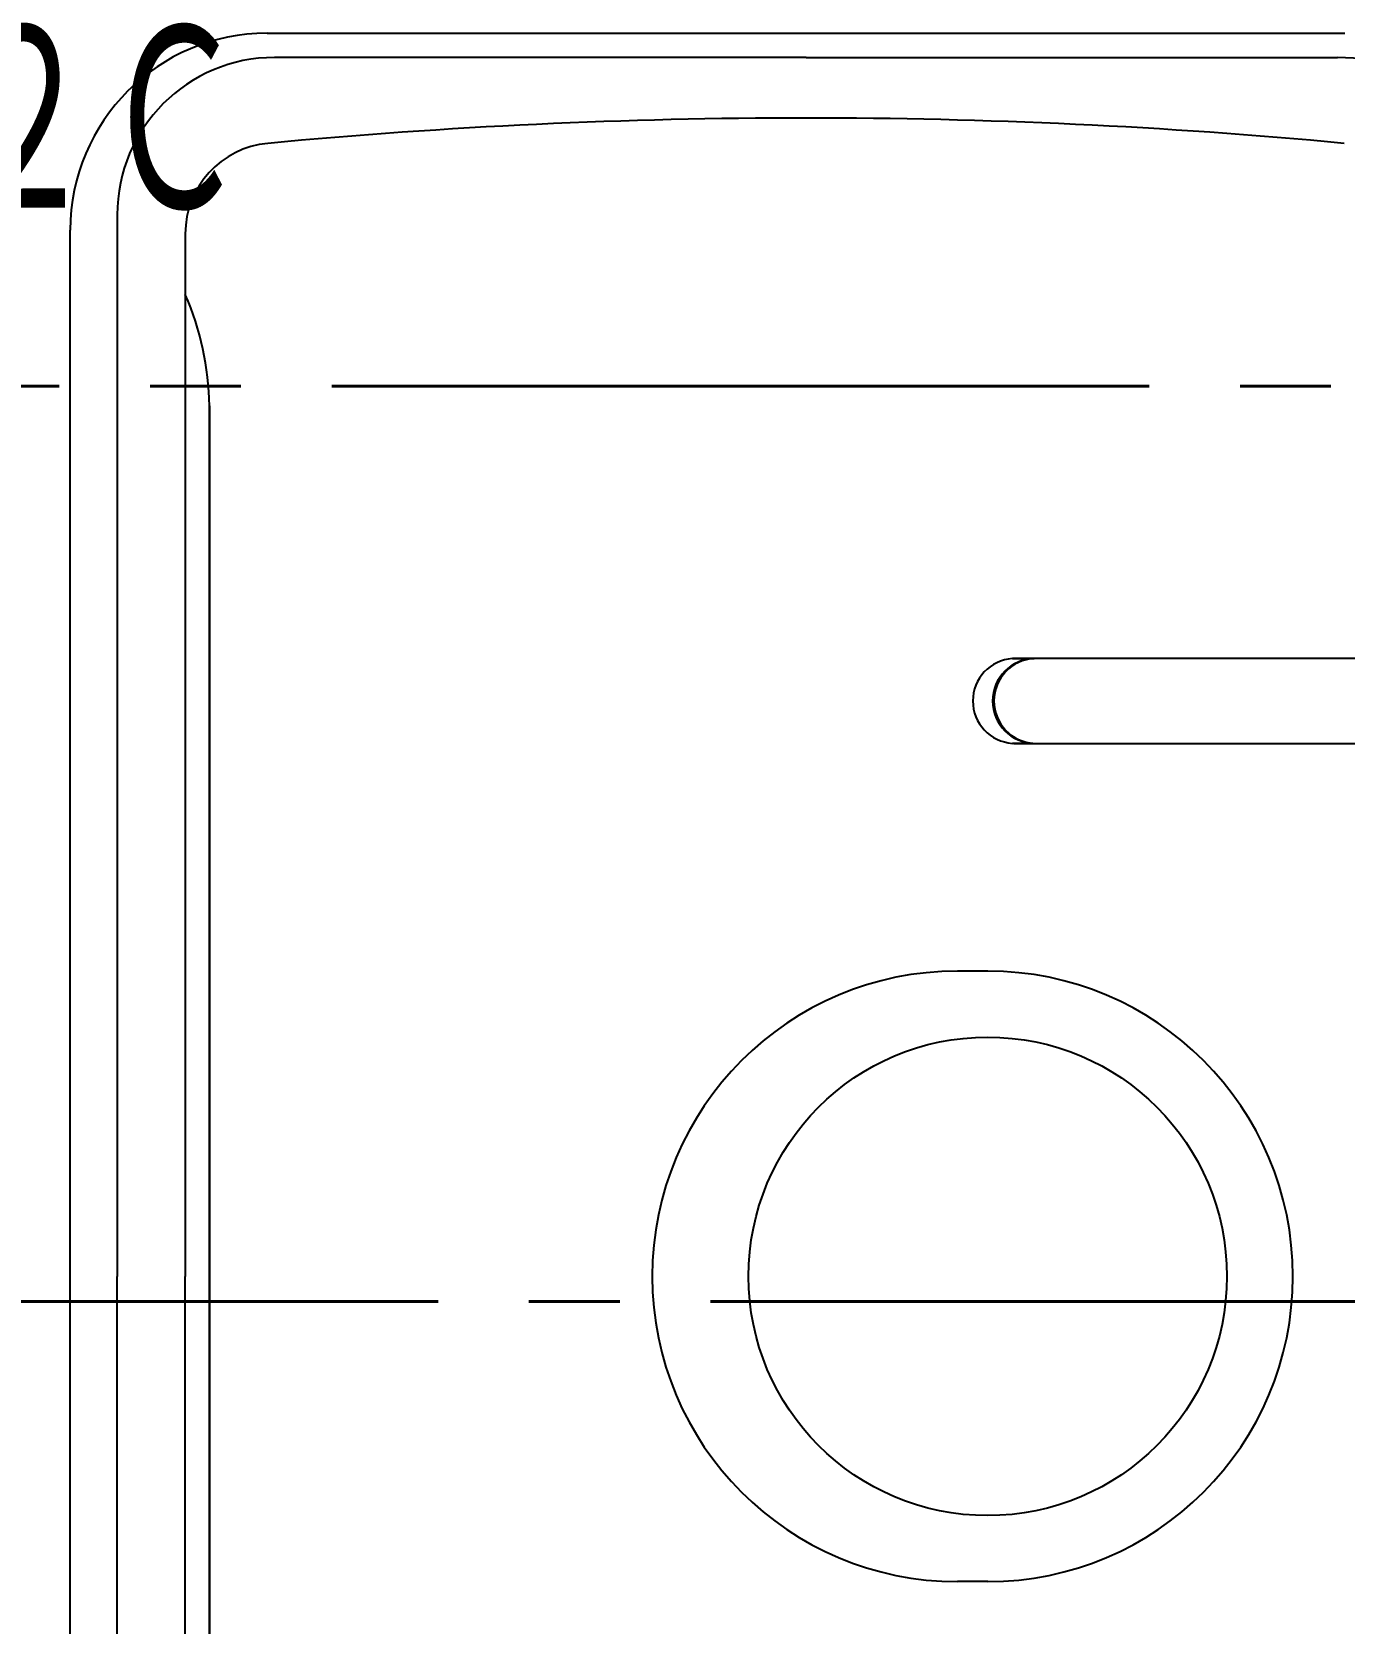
# Model space of a CAD drawing. Header units: millimetres. Extents: x 8300 to 125598, y -10383 to 40000.
# Drawn here: x 44763 to 45197, y 15793 to 16318 of the extents above; entities that cross this region are included whole.
import ezdxf
from ezdxf.enums import TextEntityAlignment as Align

# ---------------------------------------------------------------- set-up
doc = ezdxf.new("R2010")
doc.units = ezdxf.units.MM
doc.header["$LTSCALE"] = 300
doc.linetypes.add('CADEWA_LINE5', pattern=[1.2, 0.9, -0.1, 0.1, -0.1])
doc.layers.add('E配T_その他－１', color=7, linetype='CONTINUOUS')
doc.layers.add('K建0_壁', color=7, linetype='CONTINUOUS')
doc.styles.add('MS Gothic2', font='msgothic.ttc', dxfattribs={"width": 0.8})

# ---------------------------------------------------------------- blocks, each defined once
blk = doc.blocks.new('ZGroup279', base_point=(45601.27, 16042.85))
at = {"layer": 'E配T_その他－１', "color": 1, "linetype": 'CADEWA_LINE5', "lineweight": 40}
blk.add_line((42827.5, 15899.18), (48375.05, 15899.18), dxfattribs=at)
blk = doc.blocks.new('ZGroup340', base_point=(46020.26, 16993.26))
at = {"layer": 'E配T_その他－１', "color": 1, "linetype": 'CADEWA_LINE5', "lineweight": 40}
blk.add_line((47292.34, 16201.5), (44410.49, 16201.5), dxfattribs=at)
blk = doc.blocks.new('ZGroup341', base_point=(44635.23, 16255.35))
at = {"layer": 'E配T_その他－１', "color": 3, "linetype": 'Continuous', "lineweight": 30}
blk.add_line((44617.95, 16233.98), (44580.45, 16169.02), dxfattribs=at)
at = {"layer": 'E配T_その他－１', "color": 3, "lineweight": -3, "style": 'MS Gothic2', "width": 0.6}
blk.add_text('ＡＥ０．９－２Ｃ', height=60, dxfattribs=at).set_placement((44442.03, 16290.39), align=Align.MIDDLE_LEFT)

msp = doc.modelspace()

# ---------------------------------------------------------------- linework, layer by layer
at = {"layer": 'K建0_壁', "color": 250, "linetype": 'Continuous', "lineweight": -3}
for p, q in [((44841, 16318), (45197, 16318)), ((45019, 16310), (44843.5, 16310)), ((45019, 16310), (45194.5, 16310)), ((44791.5, 16258), (44791.5, 15907.5)), ((44776, 15562), (44776, 16253)), ((44814, 16251.76), (44814, 15907.5)), ((44814, 16200), (44814, 15907.5)), ((45087.18, 16111.5), (45087.66, 16111.51)), ((45093.9, 16111.5), (45087.18, 16111.5)), ((45087.66, 16111.51), (45094.38, 16111.51)), ((45094.38, 16111.51), (45093.9, 16111.5)), ((45094.62, 16111.5), (45094.38, 16111.51)), ((45094.43, 16111.5), (45094.4, 16111.5)), ((45098.42, 16111.5), (45094.43, 16111.5)), ((45200.84, 16111.5), (45098.42, 16111.5)), ((45093.9, 16083.51), (45087.18, 16083.51)), ((45087.66, 16083.5), (45087.18, 16083.51)), ((45087.66, 16083.5), (45094.38, 16083.5)), ((45093.9, 16083.51), (45094.38, 16083.5)), ((45094.38, 16083.5), (45094.62, 16083.5)), ((45094.43, 16083.5), (45098.42, 16083.5)), ((45098.42, 16083.5), (45200.84, 16083.5)), ((45079, 16008.3), (45069, 16008.3)), ((44791.5, 15557), (44791.5, 15907.5)), ((44814, 15563.24), (44814, 15907.5)), ((45079, 15806.7), (45069, 15806.7))]:
    msp.add_line(p, q, dxfattribs=at)
for points in [[(44822, 16195), (44822, 15907.5)], [(44822, 15907.5), (44822, 15620)]]:
    msp.add_lwpolyline(points, close=True, dxfattribs=at)
msp.add_circle((45079, 15907.5), 79, dxfattribs=at)
for centre, radius, start, end in [((44841, 16253), 65, 90, 180), ((44843.5, 16258), 52, 90, 180), ((45194.5, 16258), 52, 0, 90), ((45019, 14397.67), 1892.33, 90.00008, 95.38964), ((45019, 14397.67), 1892.33, 84.61036, 89.99992), ((44844, 16251.76), 30, 95.2425, 180), ((44723.51, 16192.82), 98.51, 1.2702, 23.2856), ((45088.12, 16097.5), 14.02, 93.8478, 266.1522), ((45094.65, 16097.5), 14.01, 91.0034, 268.9966), ((45095.09, 16097.5), 14.02, 92.8028, 267.1972), ((45069, 15907.5), 100.8, 90, 270), ((45079, 15907.5), 100.8, 270, 90)]:
    msp.add_arc(centre, radius, start, end, dxfattribs=at)

# ---------------------------------------------------------------- block references
at = {"layer": 'E配T_その他－１', "linetype": 'Continuous', "lineweight": -3}
for name, p in [('ZGroup340', (46020.26, 16993.26)), ('ZGroup341', (44635.23, 16255.35)), ('ZGroup279', (45601.27, 16042.85))]:
    msp.add_blockref(name, p, dxfattribs=at)

doc.saveas('drawing.dxf')
